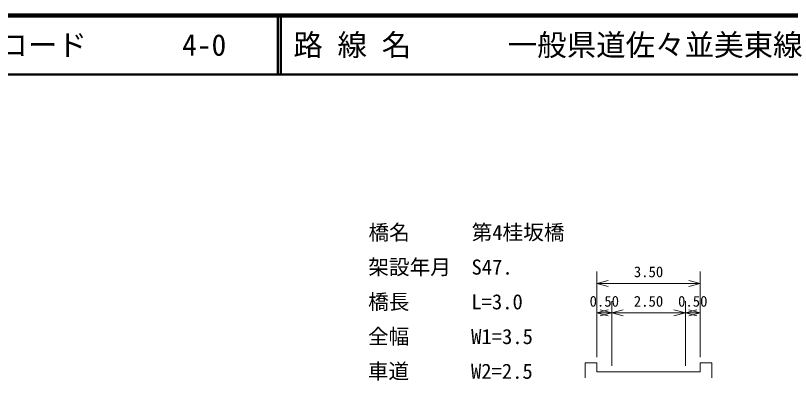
# Model space of a CAD drawing. Units: millimetres, scale not verified, with parts at other scales. Extents: x 40000 to 680000, y 20000 to 380000.
# Drawn here: x 133263 to 264694, y 318072 to 380000 of the extents above; entities that cross this region are included whole.
import ezdxf
from ezdxf.enums import TextEntityAlignment as Align

# ---------------------------------------------------------------- set-up
doc = ezdxf.new("R2010")
doc.units = ezdxf.units.MM
doc.header["$LTSCALE"] = 1000
for name, color, linetype, lineweight in [('M-STR-HTXT', 7, 'Continuous', 13), ('M-TTL', 2, 'Continuous', 140), ('M-TTL-LINE', 7, 'Continuous', 50)]:
    doc.layers.add(name, color=color, linetype=linetype, lineweight=lineweight)
doc.layers.add('M-TTL-TXT', color=7, linetype='Continuous')
doc.styles.add('ＭＳ ゴシック', font='')
doc.styles.get('ＭＳ ゴシック').set_extended_font_data('MS Gothic')

msp = doc.modelspace()

# ---------------------------------------------------------------- linework, layer by layer
at = {"layer": 'M-STR-HTXT'}
for p, q in [((231868, 322047), (231868, 336547)), ((249368, 322047), (249368, 336547)), ((233800, 335065), (231868, 334547)), ((231868, 334547), (249368, 334547)), ((231868, 334547), (233800, 334029)), ((249368, 334547), (247436, 335065)), ((247436, 334029), (249368, 334547)), ((234368, 320547), (234368, 331547)), ((246868, 320547), (246868, 331547)), ((233800, 330065), (231868, 329547)), ((234368, 329547), (232436, 330065)), ((236300, 330065), (234368, 329547)), ((246868, 329547), (244936, 330065)), ((248800, 330065), (246868, 329547)), ((249368, 329547), (247436, 330065)), ((231868, 329547), (234368, 329547)), ((231868, 329547), (233800, 329029)), ((232436, 329029), (234368, 329547)), ((234368, 329547), (246868, 329547)), ((234368, 329547), (236300, 329029)), ((244936, 329029), (246868, 329547)), ((246868, 329547), (249368, 329547)), ((246868, 329547), (248800, 329029)), ((247436, 329029), (249368, 329547)), ((229868, 321047), (231868, 321047)), ((229868, 321047), (229868, 318547)), ((231868, 319547), (231868, 321047)), ((249368, 319547), (249368, 321047)), ((249368, 321047), (251368, 321047)), ((251368, 321047), (251368, 318547)), ((231868, 319547), (234368, 319547)), ((234368, 319547), (246868, 319547)), ((246868, 319547), (249368, 319547))]:
    msp.add_line(p, q, dxfattribs=at)
at = {"layer": 'M-TTL'}
msp.add_line((680000, 380000), (40000, 380000), dxfattribs=at)
at = {"layer": 'M-TTL-LINE'}
for p, q in [((177750, 380000), (177750, 370000)), ((178250, 380000), (178250, 370000)), ((40000, 370000), (680000, 370000))]:
    msp.add_line(p, q, dxfattribs=at)

# ---------------------------------------------------------------- texts
at = {"layer": 'M-STR-HTXT', "style": 'ＭＳ ゴシック'}
for s, p in [('橋名\u3000\u3000\u3000第4桂坂橋', (193124, 341157)), ('架設年月\u3000S47.', (193095, 335266)), ('橋長\u3000\u3000\u3000L=3.0', (193065, 329375)), ('全幅\u3000\u3000\u3000W1=3.5', (193036, 323484)), ('車道\u3000\u3000\u3000W2=2.5', (193007, 317593))]:
    msp.add_text(s, height=2566, dxfattribs=at).set_placement(p, align=Align.BOTTOM_LEFT)
for s, p in [('3.50', (240618, 335047)), ('0.50', (233118, 330047)), ('2.50', (240618, 330047)), ('0.50', (248118, 330047))]:
    msp.add_text(s, height=1833, dxfattribs=at).set_placement(p, align=Align.BOTTOM_CENTER)
at = {"layer": 'M-TTL-TXT', "style": 'ＭＳ ゴシック'}
for s, p in [('路 線 名', (180380, 375000)), ('一般県道佐々並美東線', (216734, 375000)), ('図面コード', (120380, 375000)), ('4-0', (161521, 375000))]:
    msp.add_text(s, height=3666, dxfattribs=at).set_placement(p, align=Align.MIDDLE_LEFT)

doc.saveas('drawing.dxf')
